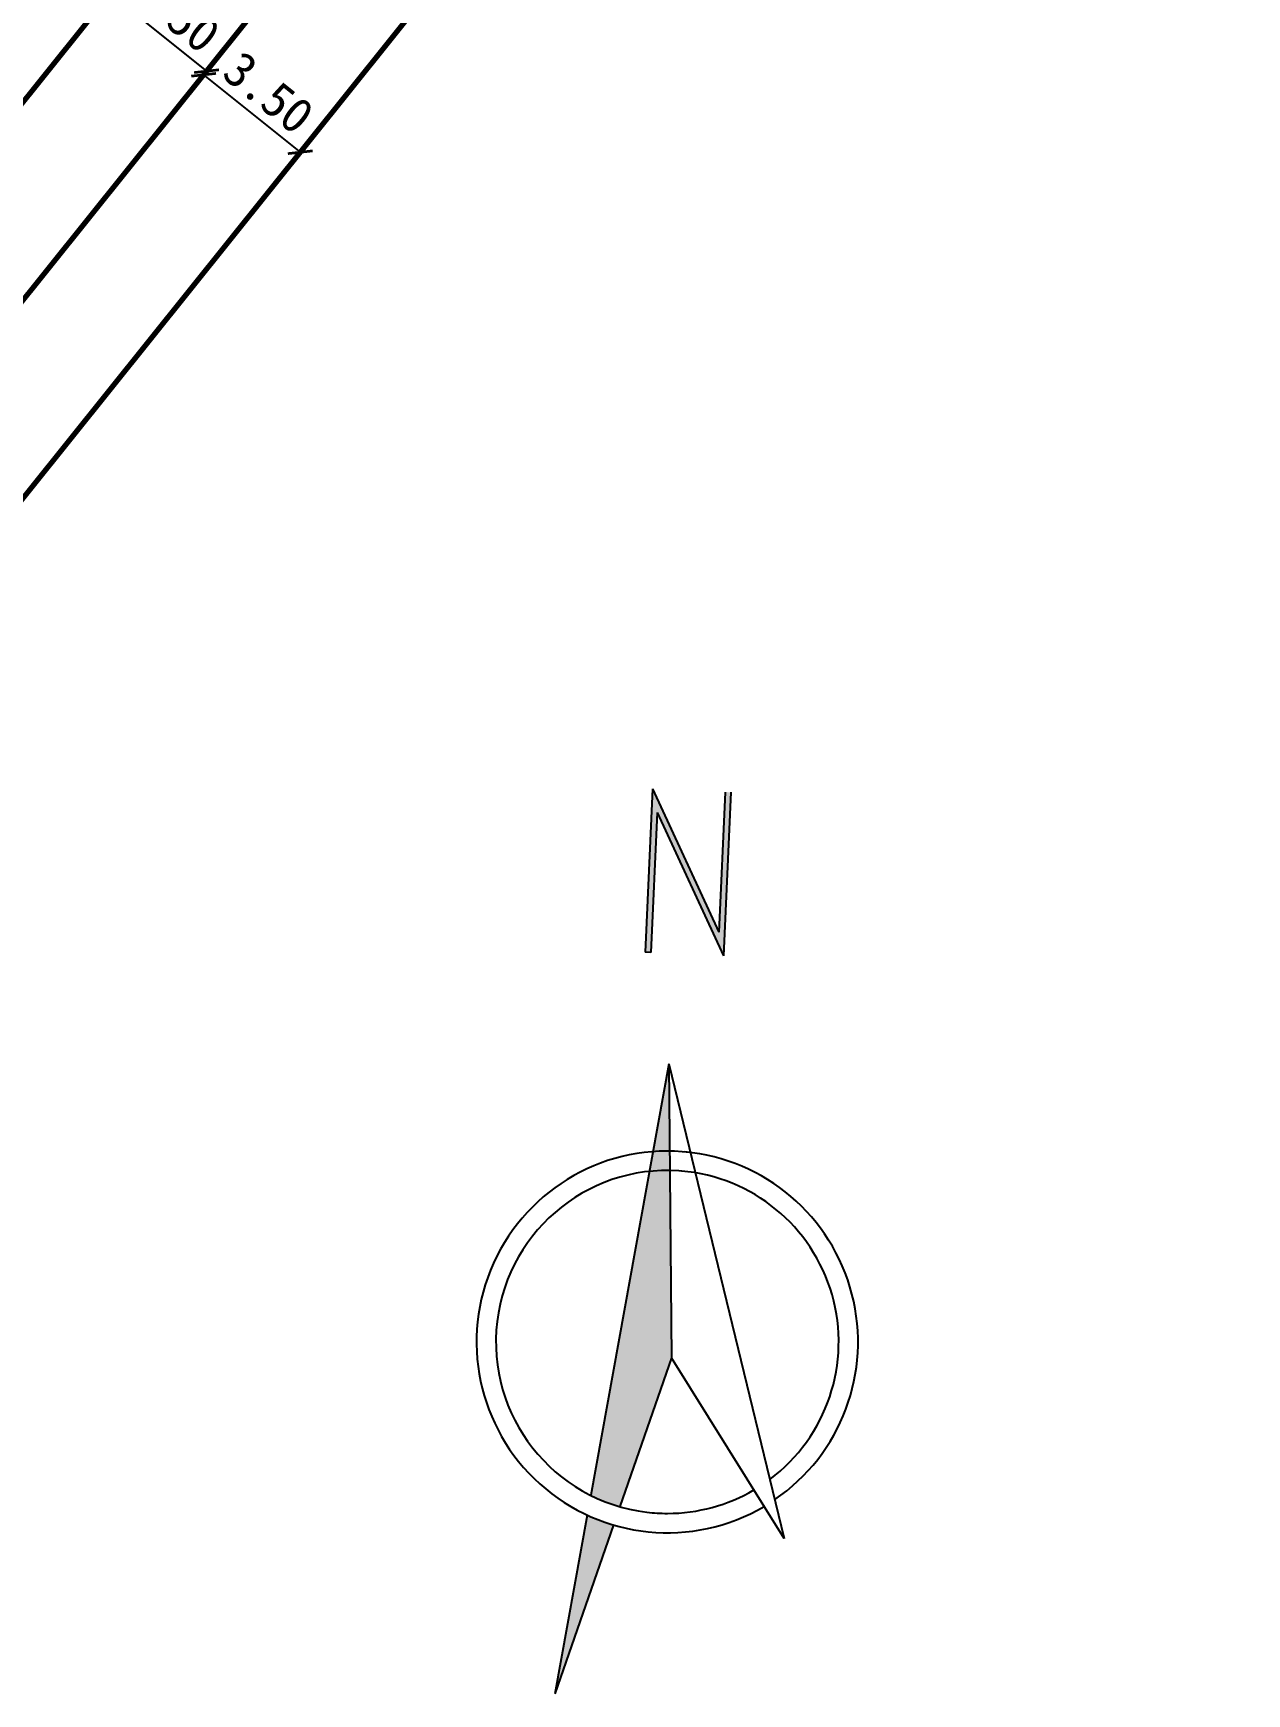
# Model space of a CAD drawing. Header units: millimetres. Extents: x 67536 to 67858, y 50657 to 50929.
# Drawn here: x 67757.27 to 67791.58, y 50815.81 to 50862.74 of the extents above; entities that cross this region are included whole.
import ezdxf

# ---------------------------------------------------------------- set-up
doc = ezdxf.new("R2010")
doc.units = ezdxf.units.MM
doc.linetypes.add('JTSS01', pattern=[6, 2, -4])
for name, color, linetype in [('@-指北针1', 7, 'Continuous'), ('@-标注', 7, 'Continuous'), ('@-注释', 7, 'Continuous')]:
    doc.layers.add(name, color=color, linetype=linetype)
doc.layers.add('@-道路标线', color=7, linetype='Continuous', lineweight=0)
doc.layers.get('0').off()
doc.styles.add('--黑体', font='simhei.ttf')
doc.dimstyles.new('标志标注', dxfattribs={"dimtxt": 1, "dimasz": 0.5, "dimexe": 0, "dimexo": 0, "dimgap": 0.25, "dimtad": 1, "dimzin": 0, "dimdsep": 46, "dimtxsty": '--黑体', "dimblk": 'ARCHTICK', "dimcen": 0.09, "dimadec": 0, "dimazin": 0, "dimtfac": 1, "dimtix": 1, "dimtmove": 1, "dimatfit": 0, "dimfxl": 1, "dimtolj": 1, "dimtzin": 0, "dimarcsym": 0})

# ---------------------------------------------------------------- blocks, each defined once
blk = doc.blocks.new('zhibeizhen')
at = {"layer": '@-标注', "color": 6}
for p, q in [((561104.323, 4303102.872), (561103.907, 4303093.637)), ((561104.323, 4303102.872), (561108.076, 4303094.771)), ((561108.433, 4303102.686), (561108.076, 4303094.771)), ((561108.749, 4303102.672), (561108.333, 4303093.437)), ((561104.579, 4303101.538), (561104.223, 4303093.622)), ((561104.579, 4303101.538), (561108.333, 4303093.437)), ((561108.076, 4303094.771), (561108.077, 4303094.771)), ((561108.076, 4303094.771), (561108.077, 4303094.771)), ((561103.907, 4303093.637), (561103.907, 4303093.637)), ((561104.223, 4303093.622), (561103.907, 4303093.637)), ((561103.907, 4303093.637), (561103.907, 4303093.637)), ((561108.333, 4303093.437), (561108.333, 4303093.437)), ((561108.333, 4303093.437), (561108.333, 4303093.437))]:
    blk.add_line(p, q, dxfattribs=at)
at = {"layer": '@-标注'}
for p, q in [((561105.244, 4303087.335), (561100.825, 4303062.939)), ((561105.244, 4303087.335), (561105.391, 4303070.714)), ((561105.244, 4303087.335), (561111.764, 4303060.492)), ((561105.391, 4303070.714), (561102.468, 4303062.298)), ((561111.764, 4303060.492), (561105.391, 4303070.714)), ((561100.623, 4303061.821), (561098.794, 4303051.723)), ((561102.108, 4303061.262), (561098.794, 4303051.723))]:
    blk.add_line(p, q, dxfattribs=at)
for radius, start, end in [(10.786, 83.16577, 300.49103), (10.786, 304.27055, 84.73931), (9.69, 83.16579, 263.16576), (9.69, 306.72797, 85.30669), (9.69, 270.04456, 300.32732), (9.69, 263.16577, 270.04456)]:
    blk.add_arc((561105.155, 4303071.608), radius, start, end, dxfattribs=at)
for points in [[(561104.223, 4303093.622), (561103.907, 4303093.637), (561104.579, 4303101.538), (561104.323, 4303102.872)], [(561108.333, 4303093.437), (561104.579, 4303101.538), (561108.076, 4303094.771), (561104.323, 4303102.872)], [(561108.333, 4303093.437), (561108.076, 4303094.771), (561108.749, 4303102.672), (561108.433, 4303102.686)], [(561105.244, 4303087.335), (561105.391, 4303070.714), (561100.825, 4303062.939), (561102.468, 4303062.298)], [(561100.623, 4303061.821), (561102.108, 4303061.262), (561098.794, 4303051.723)]]:
    blk.add_solid(points, dxfattribs=at)
blk = doc.blocks.new('_ARCHTICK')
at = {"color": 0, "linetype": 'ByBlock', "const_width": 0.15}
blk.add_lwpolyline([(-0.5, -0.5), (0.5, 0.5)], dxfattribs=at)
blk = doc.blocks.new('*D67')
at = {"layer": '@-注释', "color": 0, "lineweight": -2, "transparency": 16777216}
for p, q in [((67759.357, 50863.75), (67759.439, 50863.853)), ((67759.439, 50863.853), (67762.17, 50861.663)), ((67762.088, 50861.561), (67762.17, 50861.663))]:
    blk.add_line(p, q, dxfattribs=at)
at = {"layer": 'Defpoints', "color": 0, "transparency": 16777216}
for p in [(67759.357, 50863.75), (67762.088, 50861.561), (67762.17, 50861.663)]:
    blk.add_point(p, dxfattribs=at)
at = {"layer": '@-注释', "color": 0, "lineweight": -2, "transparency": 16777216, "xscale": 0.5, "yscale": 0.5, "zscale": 0.5}
for p, rotation in [((67759.439, 50863.853), 141.2806203998747), ((67762.17, 50861.663), 321.2806203998747)]:
    blk.add_blockref('_ARCHTICK', p, dxfattribs=dict(at, rotation=rotation))
at = {"layer": '@-注释', "color": 0, "transparency": 16777216, "insert": (67761.277, 50863.347), "char_height": 1, "attachment_point": 5, "rotation": 321.2806, "style": '--黑体'}
blk.add_mtext('\\A1;3.50', dxfattribs=at)
blk = doc.blocks.new('*D68')
at = {"layer": '@-注释', "color": 0, "lineweight": -2, "transparency": 16777216}
blk.add_line((67762.088, 50861.561), (67764.819, 50859.372), dxfattribs=at)
at = {"layer": 'Defpoints', "color": 0, "transparency": 16777216}
for p in [(67762.088, 50861.561), (67764.819, 50859.372), (67764.819, 50859.372)]:
    blk.add_point(p, dxfattribs=at)
at = {"layer": '@-注释', "color": 0, "lineweight": -2, "transparency": 16777216, "xscale": 0.5, "yscale": 0.5, "zscale": 0.5}
for p, rotation in [((67762.088, 50861.561), 141.2806203996327), ((67764.819, 50859.372), 321.2806203996327)]:
    blk.add_blockref('_ARCHTICK', p, dxfattribs=dict(at, rotation=rotation))
at = {"layer": '@-注释', "color": 0, "transparency": 16777216, "insert": (67763.926, 50861.056), "char_height": 1, "attachment_point": 5, "rotation": 321.2806, "style": '--黑体'}
blk.add_mtext('\\A1;3.50', dxfattribs=at)

msp = doc.modelspace()

# ---------------------------------------------------------------- linework, layer by layer
at = {"layer": '@-道路标线', "color": 30, "linetype": 'JTSS01', "const_width": 0.15, "flags": 128}
msp.add_lwpolyline([(67747.593, 50849.077), (67786.043, 50897.036)], dxfattribs=at)
at = {"layer": '@-道路标线', "color": 7, "linetype": 'JTSS01', "const_width": 0.15, "flags": 128}
msp.add_lwpolyline([(67750.324, 50846.888), (67788.773, 50894.847)], dxfattribs=at)
at = {"layer": '@-道路标线', "color": 7, "linetype": 'Continuous', "const_width": 0.15, "flags": 128}
msp.add_lwpolyline([(67753.055, 50844.698), (67791.504, 50892.658)], dxfattribs=at)

# ---------------------------------------------------------------- block references
at = {"layer": '@-指北针1', "xscale": 0.5, "yscale": 0.5, "zscale": 0.5}
msp.add_blockref('zhibeizhen', (-212777.381, -2100710.051), dxfattribs=at)

# ---------------------------------------------------------------- dimensions: what is measured, and where the dimension line sits
at = {"layer": '@-注释'}
for p1, p2, distance, picture, middle in [((67759.357, 50863.75), (67762.088, 50861.561), 0.131, '*D67', (67761.277, 50863.347)), ((67762.088, 50861.561), (67764.819, 50859.372), 0, '*D68', (67763.926, 50861.056))]:
    dim = msp.add_aligned_dim(p1=p1, p2=p2, distance=distance, dimstyle='标志标注', dxfattribs=at)
    dim.commit()
    dim.dimension.update_dxf_attribs({"geometry": picture, "text_midpoint": middle})

doc.saveas('drawing.dxf')
